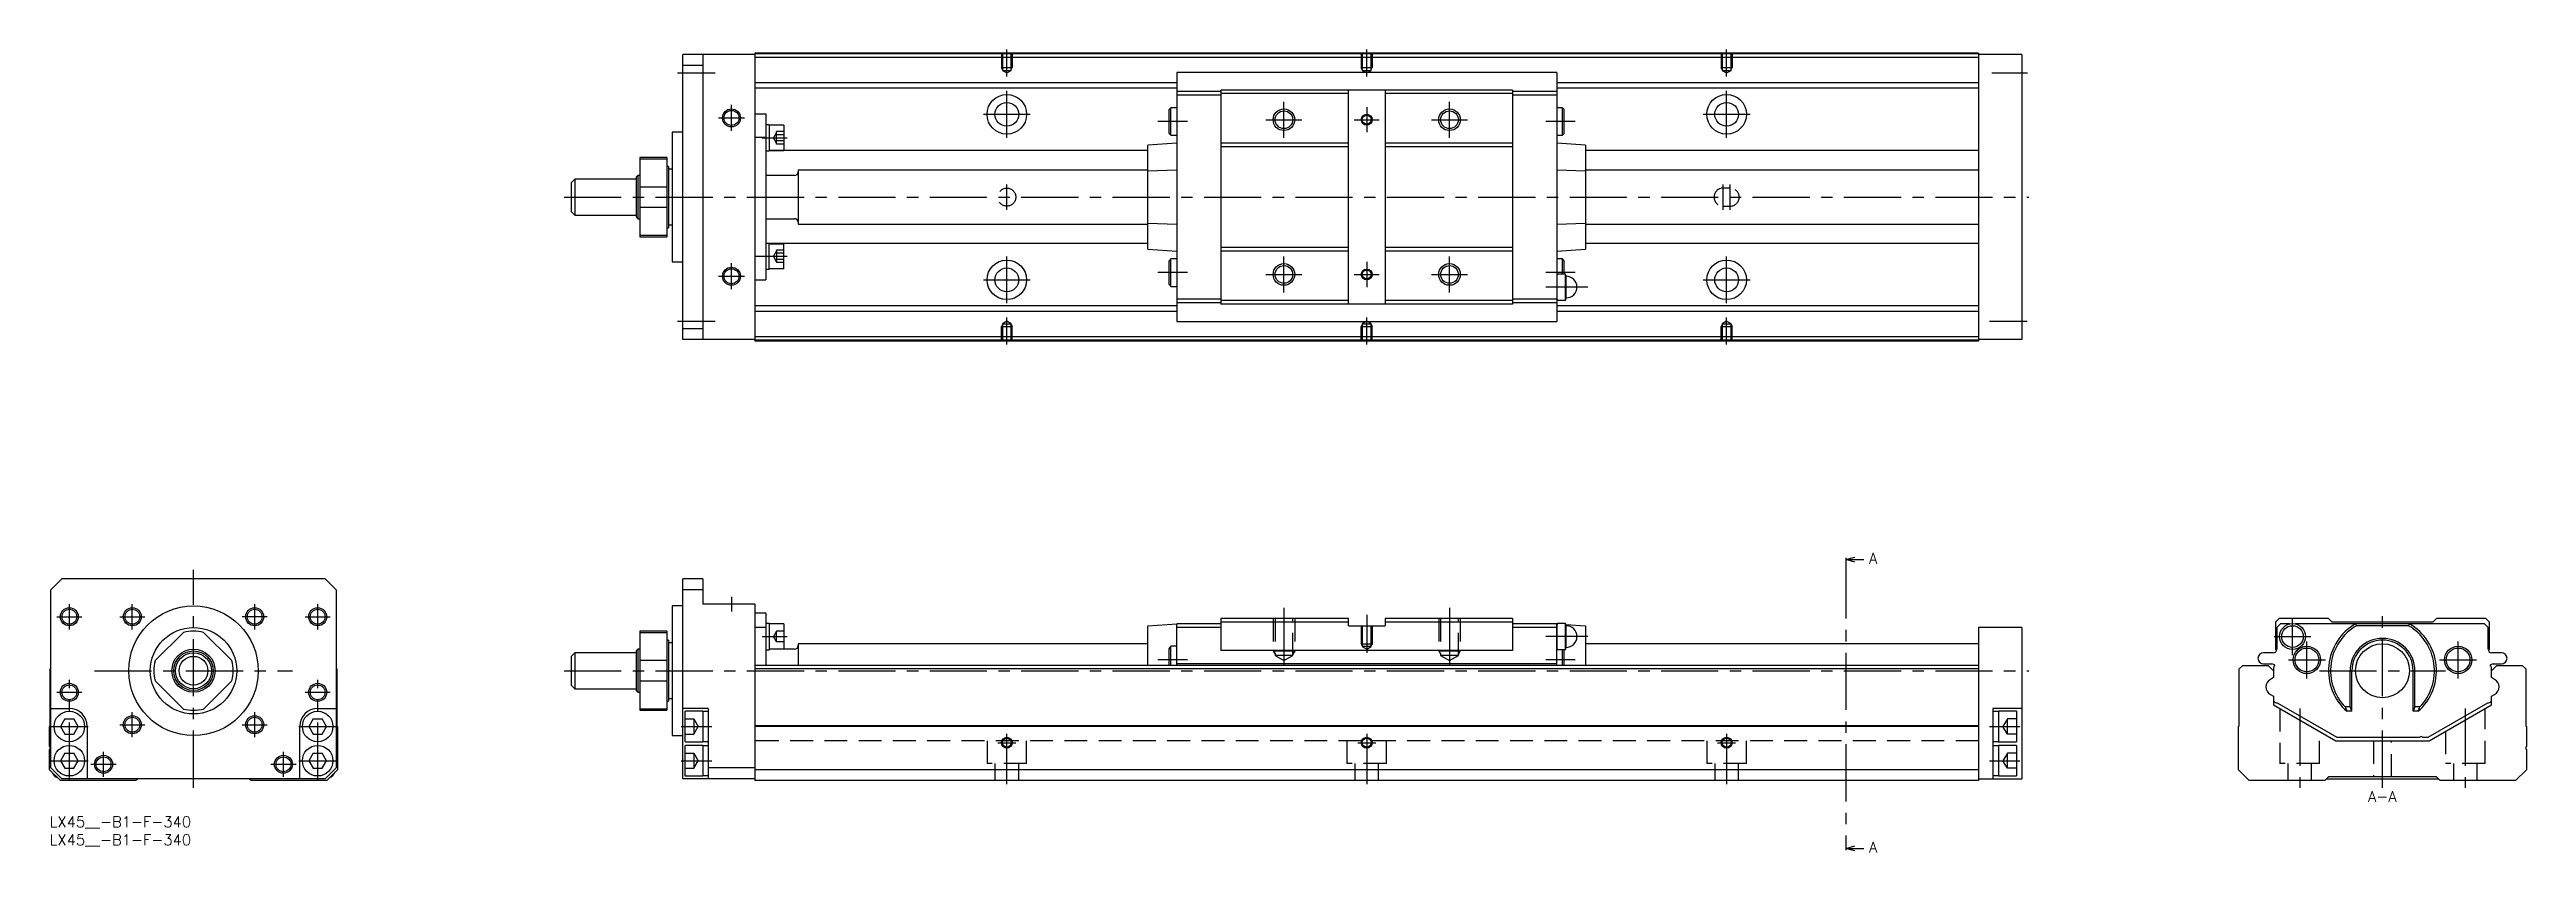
# Model space of a CAD drawing. Extents: x 0 to 688, y -10 to 213.
import ezdxf

# ---------------------------------------------------------------- set-up
doc = ezdxf.new("R2010")
doc.units = 0
doc.header["$LTSCALE"] = 0.5
doc.linetypes.add('CENTER', pattern=[50.8, 31.75, -6.35, 6.35, -6.35])
doc.linetypes.add('DASHED', pattern=[19.05, 12.7, -6.35])
for name, color, linetype in [('MSM_CENTER', 1, 'CENTER'), ('MSM_CONTINUOUS', 7, 'CONTINUOUS'), ('MSM_DASHED', 4, 'DASHED'), ('MSM_NARROW', 5, 'CONTINUOUS'), ('MSM_PART_NUMBER', 7, 'CONTINUOUS')]:
    doc.layers.add(name, color=color, linetype=linetype)
doc.styles.get("Standard").update_dxf_attribs({"font": 'txt.shx', "height": 3, "bigfont": 'bigfont.shx'})

# ---------------------------------------------------------------- blocks, each defined once
blk = doc.blocks.new('*U22')
at = {"layer": 'MSM_PART_NUMBER'}
blk.add_text('LX45__-B1-F-340', height=3, dxfattribs=at).set_placement((0, -3))
blk = doc.blocks.new('*U23')
at = {"layer": 'MSM_PART_NUMBER'}
blk.add_text('LX45__-B1-F-340', height=3, dxfattribs=at).set_placement((0, -8))

msp = doc.modelspace()

# ---------------------------------------------------------------- linework, layer by layer
at = {"layer": 'MSM_CENTER'}
for p, q in [((174.48, 206.62), (184.98, 206.62)), ((265.98, 205.61), (265.98, 213.12)), ((365.98, 205.61), (365.98, 213.12)), ((465.98, 205.61), (465.98, 213.12)), ((539.65, 206.62), (549.6, 206.62)), ((265.98, 188.62), (265.98, 201.62)), ((465.98, 188.62), (465.98, 201.62)), ((185.85, 194.12), (193.1, 194.12)), ((189.48, 190.5), (189.48, 197.75)), ((259.48, 195.12), (272.47, 195.12)), ((316.18, 193.12), (307.97, 193.12)), ((337.98, 193.62), (347.98, 193.62)), ((342.98, 188.62), (342.98, 198.62)), ((362.48, 193.62), (369.48, 193.62)), ((365.98, 197.12), (365.98, 190.12)), ((383.98, 193.62), (393.98, 193.62)), ((388.98, 188.62), (388.98, 198.62)), ((423.88, 193.12), (415.78, 193.12)), ((459.48, 195.12), (472.48, 195.12)), ((197.98, 188.58), (204.98, 188.58)), ((142.98, 172.12), (549.98, 172.12)), ((265.98, 168.62), (265.98, 175.62)), ((464.98, 168.62), (464.98, 175.62)), ((466.98, 168.62), (466.98, 175.62)), ((189.48, 146.5), (189.48, 153.75)), ((197.98, 155.67), (204.98, 155.67)), ((265.98, 142.62), (265.98, 155.62)), ((342.98, 145.62), (342.98, 155.62)), ((365.98, 154.12), (365.98, 147.12)), ((388.98, 145.62), (388.98, 155.62)), ((465.98, 142.62), (465.98, 155.62)), ((185.85, 150.12), (193.1, 150.12)), ((259.48, 149.12), (272.48, 149.12)), ((316.18, 151.12), (307.97, 151.12)), ((337.98, 150.62), (347.98, 150.62)), ((362.48, 150.62), (369.48, 150.62)), ((383.98, 150.62), (393.98, 150.62)), ((423.88, 151.12), (415.78, 151.12)), ((427.38, 147.12), (415.78, 147.12)), ((459.48, 149.12), (472.48, 149.12)), ((265.98, 131.12), (265.98, 138.63)), ((365.98, 131.12), (365.98, 138.63)), ((465.98, 131.12), (465.98, 138.63)), ((174.48, 137.62), (184.98, 137.62)), ((538.98, 137.62), (549.48, 137.62)), ((499.14, 70.87), (499.14, -8.37)), ((40, 8), (40, 68.5)), ((2, 55.5), (9, 55.5)), ((5.5, 52), (5.5, 59)), ((19.5, 55.5), (26.5, 55.5)), ((23, 52), (23, 59)), ((60.5, 55.5), (53.5, 55.5)), ((57, 52), (57, 59)), ((71, 55.5), (78, 55.5)), ((74.5, 52), (74.5, 59)), ((189.48, 61), (189.48, 57)), ((342.98, 58), (342.98, 40.3)), ((365.98, 56), (365.98, 45.5)), ((388.98, 58), (388.98, 40.3)), ((623.21, 44.87), (623.21, 55.13)), ((648.21, 8), (648.21, 56)), ((197.98, 50), (204.98, 50)), ((427.38, 50), (415.78, 50)), ((618.09, 50), (628.34, 50)), ((627.21, 38.37), (627.21, 48.63)), ((669.21, 38.37), (669.21, 48.63)), ((316.18, 43.5), (307.97, 43.5)), ((423.88, 43.5), (415.78, 43.5)), ((622.09, 43.5), (632.34, 43.5)), ((664.09, 43.5), (674.34, 43.5)), ((2, 34.5), (9, 34.5)), ((5.5, 10.25), (5.5, 38)), ((12.5, 40.5), (67.5, 40.5)), ((71, 34.5), (78, 34.5)), ((74.5, 10.25), (74.5, 38)), ((142.98, 40.5), (549.98, 40.5)), ((630.71, 40.5), (665.71, 40.5)), ((23, 22), (23, 29)), ((57, 22), (57, 29)), ((625.21, 29.97), (625.21, 8)), ((671.21, 29.97), (671.21, 8)), ((0.25, 25), (10.75, 25)), ((19.5, 25.5), (26.5, 25.5)), ((53.5, 25.5), (60.5, 25.5)), ((69.25, 25), (79.75, 25)), ((175.48, 25), (183.98, 25)), ((265.98, 9), (265.98, 23)), ((365.98, 23), (365.98, 9)), ((465.98, 23), (465.98, 9)), ((538.98, 25), (547.48, 25)), ((0.25, 15.5), (10.75, 15.5)), ((11.5, 14.5), (18.5, 14.5)), ((15, 11), (15, 18)), ((61.5, 14.5), (68.5, 14.5)), ((65, 11), (65, 18)), ((69.25, 15.5), (79.75, 15.5)), ((175.48, 15.5), (183.98, 15.5)), ((263.48, 20.5), (268.48, 20.5)), ((363.48, 20.5), (368.48, 20.5)), ((463.48, 20.5), (468.48, 20.5)), ((538.98, 15.5), (547.48, 15.5))]:
    msp.add_line(p, q, dxfattribs=at)
at = {"layer": 'MSM_CONTINUOUS'}
for p, q in [((195.98, 211.72), (175.98, 211.72)), ((175.98, 132.52), (175.98, 211.72)), ((181.48, 208.72), (175.98, 208.72)), ((181.48, 211.72), (181.48, 132.52)), ((535.98, 212.12), (195.98, 212.12)), ((195.98, 212.12), (195.98, 132.12)), ((535.98, 211.92), (195.98, 211.92)), ((535.98, 210.92), (195.98, 210.92)), ((418.78, 206.72), (313.18, 206.72)), ((313.18, 206.72), (313.18, 137.52)), ((418.78, 206.72), (418.78, 137.52)), ((535.98, 212.12), (535.98, 132.12)), ((547.98, 211.72), (535.98, 211.72)), ((547.98, 211.72), (547.98, 132.52)), ((313.18, 203.87), (195.98, 203.87)), ((313.18, 202.37), (195.98, 202.37)), ((325.48, 201.47), (313.18, 201.47)), ((325.48, 200.47), (313.18, 200.47)), ((406.48, 201.87), (325.48, 201.87)), ((325.48, 201.87), (325.48, 142.37)), ((360.88, 200.87), (325.48, 200.87)), ((360.88, 142.37), (360.88, 201.87)), ((371.08, 201.87), (371.08, 142.37)), ((406.48, 200.87), (371.08, 200.87)), ((406.48, 201.87), (406.48, 142.37)), ((418.78, 201.47), (406.48, 201.47)), ((418.78, 200.47), (406.48, 200.47)), ((535.98, 203.87), (418.78, 203.87)), ((535.98, 202.37), (418.78, 202.37)), ((198.98, 195.12), (195.98, 195.12)), ((198.98, 195.12), (198.98, 149.12)), ((311.58, 196.92), (311.08, 196.42)), ((311.08, 189.82), (311.08, 196.42)), ((311.58, 189.32), (311.58, 196.92)), ((313.18, 196.92), (311.58, 196.92)), ((420.38, 196.92), (418.78, 196.92)), ((420.88, 196.42), (420.38, 196.92)), ((420.38, 189.32), (420.38, 196.92)), ((420.88, 189.82), (420.88, 196.42)), ((172.98, 190.12), (172.98, 154.12)), ((175.98, 190.12), (172.98, 190.12)), ((198.98, 188.65), (195.98, 188.65)), ((199.98, 192.23), (198.98, 192.23)), ((199.98, 192.23), (199.98, 184.93)), ((203.98, 192.08), (199.98, 192.08)), ((203.98, 192.08), (203.98, 185.08)), ((313.18, 187.12), (305.18, 186.57)), ((305.18, 157.68), (305.18, 186.57)), ((311.08, 189.82), (311.58, 189.32)), ((311.58, 189.32), (313.18, 189.32)), ((360.88, 187.12), (325.48, 187.12)), ((360.88, 186.12), (325.48, 186.12)), ((406.48, 187.12), (371.08, 187.12)), ((406.48, 186.12), (371.08, 186.12)), ((418.78, 189.32), (420.38, 189.32)), ((426.78, 186.57), (418.78, 187.12)), ((420.38, 189.32), (420.88, 189.82)), ((426.78, 186.57), (426.78, 157.68)), ((171.48, 183.12), (163.98, 183.12)), ((163.98, 183.12), (163.98, 161.12)), ((163.98, 182.76), (171.48, 182.76)), ((171.48, 183.12), (171.48, 161.12)), ((171.98, 180.62), (171.48, 180.62)), ((171.98, 180.62), (171.98, 163.62)), ((172.98, 179.87), (171.98, 179.87)), ((198.98, 184.93), (199.98, 184.93)), ((199.98, 185.08), (203.98, 185.08)), ((305.18, 185.05), (199.98, 185.05)), ((207.98, 179.62), (207.98, 164.62)), ((305.18, 179.62), (207.98, 179.62)), ((313.18, 179.61), (305.18, 179.36)), ((426.78, 179.36), (418.78, 179.61)), ((535.98, 185.05), (426.78, 185.05)), ((535.98, 179.62), (426.78, 179.62)), ((145.98, 177.12), (144.98, 176.12)), ((144.98, 176.12), (144.98, 168.12)), ((162.98, 177.12), (145.98, 177.12)), ((145.98, 177.12), (145.98, 167.12)), ((163.48, 178.12), (162.98, 177.62)), ((162.98, 177.62), (162.98, 166.62)), ((163.98, 178.12), (163.48, 178.12)), ((163.48, 178.12), (163.48, 166.12)), ((171.48, 174.92), (163.98, 174.92)), ((206.98, 178.12), (198.98, 178.12)), ((144.98, 168.12), (145.98, 167.12)), ((145.98, 167.12), (162.98, 167.12)), ((162.98, 166.62), (163.48, 166.12)), ((163.48, 166.12), (163.98, 166.12)), ((163.98, 169.33), (171.48, 169.33)), ((198.98, 166.12), (206.98, 166.12)), ((171.48, 161.49), (163.98, 161.49)), ((163.98, 161.12), (171.48, 161.12)), ((171.48, 163.62), (171.98, 163.62)), ((171.98, 164.37), (172.98, 164.37)), ((198.98, 159.32), (199.98, 159.32)), ((199.98, 152.02), (199.98, 159.32)), ((305.18, 159.2), (199.98, 159.2)), ((199.98, 159.17), (203.98, 159.17)), ((203.98, 152.17), (203.98, 159.17)), ((207.98, 164.62), (305.18, 164.62)), ((305.18, 164.89), (313.18, 164.64)), ((418.78, 164.64), (426.78, 164.89)), ((426.78, 164.62), (535.98, 164.62)), ((535.98, 159.2), (426.78, 159.2)), ((172.98, 154.12), (175.98, 154.12)), ((198.98, 155.6), (195.98, 155.6)), ((199.98, 152.02), (198.98, 152.02)), ((203.98, 152.17), (199.98, 152.17)), ((305.18, 157.68), (313.18, 157.12)), ((311.58, 154.92), (311.08, 154.42)), ((311.08, 147.82), (311.08, 154.42)), ((311.58, 147.32), (311.58, 154.92)), ((313.18, 154.92), (311.58, 154.92)), ((360.88, 158.12), (325.48, 158.12)), ((360.88, 157.12), (325.48, 157.12)), ((406.48, 158.12), (371.08, 158.12)), ((406.48, 157.12), (371.08, 157.12)), ((418.78, 157.12), (426.78, 157.68)), ((420.38, 154.92), (418.78, 154.92)), ((420.88, 154.42), (420.38, 154.92)), ((420.38, 150.72), (420.38, 154.92)), ((420.88, 150.72), (420.88, 154.42)), ((195.98, 149.12), (198.98, 149.12)), ((311.08, 147.82), (311.58, 147.32)), ((311.58, 147.32), (313.18, 147.32)), ((418.94, 150.72), (418.78, 150.12)), ((418.94, 143.52), (418.94, 150.72)), ((421.22, 150.72), (418.94, 150.72)), ((421.22, 143.52), (421.22, 150.72)), ((421.38, 150.12), (421.22, 150.72)), ((421.38, 144.12), (421.38, 150.12)), ((313.18, 141.87), (195.98, 141.87)), ((313.18, 140.37), (195.98, 140.37)), ((325.48, 143.77), (313.18, 143.77)), ((325.48, 142.77), (313.18, 142.77)), ((360.88, 143.37), (325.48, 143.37)), ((406.48, 142.37), (325.48, 142.37)), ((406.48, 143.37), (371.08, 143.37)), ((418.78, 143.77), (406.48, 143.77)), ((418.78, 142.77), (406.48, 142.77)), ((418.78, 144.12), (418.94, 143.52)), ((535.98, 141.87), (418.78, 141.87)), ((535.98, 140.37), (418.78, 140.37)), ((418.94, 143.52), (421.22, 143.52)), ((421.22, 143.52), (421.38, 144.12)), ((181.48, 135.52), (175.98, 135.52)), ((195.98, 132.52), (175.98, 132.52)), ((535.98, 133.32), (195.98, 133.32)), ((535.98, 132.32), (195.98, 132.32)), ((535.98, 132.12), (195.98, 132.12)), ((313.18, 137.52), (418.78, 137.52)), ((547.98, 132.52), (535.98, 132.52)), ((499.14, 71.37), (501.64, 72.04)), ((499.14, 71.87), (499.14, 70.87)), ((499.14, 71.37), (504.14, 71.37)), ((501.64, 70.7), (499.14, 71.37)), ((3.4, 66), (0.4, 63)), ((0.4, 13.5), (0.4, 63)), ((76.6, 66), (3.4, 66)), ((79.6, 63), (76.6, 66)), ((79.6, 63), (79.6, 13.5)), ((181.48, 66), (175.98, 66)), ((175.98, 10.5), (175.98, 66)), ((181.48, 63), (175.98, 63)), ((181.48, 66), (181.48, 59)), ((175.98, 58.5), (172.98, 58.5)), ((172.98, 58.5), (172.98, 22.5)), ((195.98, 59), (181.48, 59)), ((195.98, 59), (195.98, 10)), ((198.98, 56.5), (195.98, 56.5)), ((198.98, 56.5), (198.98, 42)), ((37.2, 51.14), (29.36, 43.3)), ((50.64, 43.3), (42.8, 51.14)), ((171.48, 51.5), (163.98, 51.5)), ((163.98, 51.5), (163.98, 29.5)), ((163.98, 51.14), (171.48, 51.14)), ((171.48, 51.5), (171.48, 29.5)), ((171.98, 49), (171.48, 49)), ((171.98, 49), (171.98, 32)), ((172.98, 48.25), (171.98, 48.25)), ((198.98, 52.5), (195.98, 52.5)), ((199.98, 53.65), (198.98, 53.65)), ((199.98, 53.65), (199.98, 46.35)), ((203.98, 53.5), (199.98, 53.5)), ((203.98, 53.5), (203.98, 46.5)), ((305.18, 53), (313.18, 53.5)), ((305.18, 42), (305.18, 53)), ((325.48, 53.5), (313.18, 53.5)), ((313.18, 42), (313.18, 53.5)), ((325.48, 52.5), (313.18, 52.5)), ((360.88, 55), (325.48, 55)), ((325.48, 55), (325.48, 46.15)), ((360.88, 54), (325.48, 54)), ((360.88, 53), (360.88, 55)), ((360.88, 53), (371.08, 53)), ((371.08, 55), (371.08, 53)), ((406.48, 55), (371.08, 55)), ((406.48, 54), (371.08, 54)), ((406.48, 55), (406.48, 46.15)), ((418.78, 53.5), (406.48, 53.5)), ((418.78, 52.5), (406.48, 52.5)), ((418.94, 53.6), (418.78, 53)), ((418.78, 53.5), (418.91, 53.49)), ((418.78, 42), (418.78, 53.5)), ((418.94, 46.4), (418.94, 53.6)), ((421.22, 53.6), (418.94, 53.6)), ((421.38, 53), (421.22, 53.6)), ((421.22, 46.4), (421.22, 53.6)), ((421.29, 53.34), (426.78, 53)), ((421.38, 47), (421.38, 53)), ((426.78, 53), (426.78, 42)), ((547.98, 52.5), (535.98, 52.5)), ((535.98, 52.5), (535.98, 10)), ((547.98, 52.5), (547.98, 10.5)), ((619.46, 55), (618.46, 54)), ((618.46, 54), (618.46, 46.62)), ((619.86, 53.5), (618.86, 52.5)), ((618.86, 52.5), (618.86, 46.5)), ((633.21, 55), (619.46, 55)), ((622.37, 53.5), (619.86, 53.5)), ((676.56, 53.5), (624.06, 53.5)), ((634.21, 54), (633.21, 55)), ((662.21, 54), (634.21, 54)), ((640.73, 53.5), (640.98, 53)), ((655.44, 53), (640.98, 53)), ((655.44, 53), (655.7, 53.5)), ((663.21, 55), (662.21, 54)), ((676.96, 55), (663.21, 55)), ((677.56, 52.5), (676.56, 53.5)), ((677.96, 54), (676.96, 55)), ((677.56, 46.5), (677.56, 52.5)), ((677.96, 46.62), (677.96, 54)), ((145.98, 45.5), (144.98, 44.5)), ((144.98, 44.5), (144.98, 36.5)), ((162.98, 45.5), (145.98, 45.5)), ((145.98, 45.5), (145.98, 35.5)), ((163.48, 46.5), (162.98, 46)), ((162.98, 46), (162.98, 35)), ((163.98, 46.5), (163.48, 46.5)), ((163.48, 46.5), (163.48, 34.5)), ((171.48, 43.3), (163.98, 43.3)), ((535.98, 42), (195.98, 42)), ((198.98, 46.35), (199.98, 46.35)), ((206.98, 46.5), (199.98, 46.5)), ((207.98, 48), (207.98, 42)), ((305.18, 48), (207.98, 48)), ((311.58, 47.3), (311.08, 46.8)), ((311.08, 42), (311.08, 46.8)), ((311.58, 42), (311.58, 47.3)), ((313.18, 47.3), (311.58, 47.3)), ((418.78, 42.4), (313.18, 42.4)), ((406.48, 46.15), (325.48, 46.15)), ((418.78, 47), (418.94, 46.4)), ((418.94, 46.4), (421.22, 46.4)), ((420.38, 42), (420.38, 46.4)), ((420.88, 42), (420.88, 46.4)), ((421.22, 46.4), (421.38, 47)), ((535.98, 48), (426.78, 48)), ((608.41, 41), (609.41, 42)), ((609.41, 42), (616.46, 42)), ((617.86, 45.5), (615.16, 45.5)), ((615.16, 42.4), (617.46, 42.4)), ((616.46, 42), (617.96, 40.5)), ((678.46, 40.5), (679.96, 42)), ((681.26, 45.5), (678.56, 45.5)), ((678.96, 42.4), (681.26, 42.4)), ((679.96, 42), (687.01, 42)), ((687.01, 42), (688.01, 41)), ((0.2, 41), (0.4, 41.2)), ((0.2, 25.2), (0.2, 41)), ((29.36, 37.7), (37.2, 29.86)), ((42.8, 29.86), (50.64, 37.7)), ((79.6, 41.2), (79.8, 41)), ((79.8, 41), (79.8, 25.2)), ((144.98, 36.5), (145.98, 35.5)), ((145.98, 35.5), (162.98, 35.5)), ((162.98, 35), (163.48, 34.5)), ((163.48, 34.5), (163.98, 34.5)), ((163.98, 37.7), (171.48, 37.7)), ((535.98, 41), (195.98, 41)), ((608.41, 25.2), (608.41, 41)), ((617.96, 38.61), (617.07, 38.1)), ((617.91, 41.2), (617.91, 40.55)), ((617.96, 40.5), (617.96, 38.61)), ((639.21, 30.44), (639.21, 40.5)), ((639.71, 29.22), (639.71, 40.5)), ((656.71, 29.22), (656.71, 40.5)), ((657.21, 30.44), (657.21, 40.5)), ((678.46, 38.61), (678.46, 40.5)), ((679.36, 38.1), (678.46, 38.61)), ((678.51, 40.55), (678.51, 41.2)), ((688.01, 41), (688.01, 25.2)), ((0.4, 30), (5.5, 30)), ((74.5, 30), (79.6, 30)), ((171.48, 29.86), (163.98, 29.86)), ((163.98, 29.5), (171.48, 29.5)), ((171.48, 32), (171.98, 32)), ((171.98, 32.75), (172.98, 32.75)), ((182.98, 30), (175.98, 30)), ((176.48, 29), (176.48, 21)), ((181.48, 29.25), (176.73, 29.25)), ((181.48, 29.25), (181.48, 20.75)), ((182.98, 29.15), (181.48, 29.15)), ((182.98, 30), (182.98, 10.5)), ((539.98, 30), (539.98, 10.5)), ((547.98, 30), (539.98, 30)), ((541.48, 29.15), (539.98, 29.15)), ((546.48, 29.25), (541.48, 29.25)), ((541.48, 29.25), (541.48, 20.75)), ((546.48, 29.25), (546.48, 20.75)), ((617.07, 33.9), (617.96, 33.39)), ((617.96, 33.39), (617.96, 31)), ((617.96, 31), (635.28, 21)), ((618.71, 31.61), (618.91, 31.61)), ((618.91, 31.61), (635.55, 22)), ((639.21, 30.44), (637.85, 30.44)), ((639.71, 29.22), (638.32, 29.22)), ((639.71, 29.22), (639.21, 30.44)), ((657.21, 30.44), (656.71, 29.22)), ((658.1, 29.22), (656.71, 29.22)), ((658.57, 30.44), (657.21, 30.44)), ((660.87, 22), (677.51, 31.61)), ((661.14, 21), (678.46, 31)), ((677.51, 31.61), (677.71, 31.61)), ((678.46, 33.39), (679.36, 33.9)), ((678.46, 31), (678.46, 33.39)), ((0, 25), (0.2, 25.2)), ((0, 19.4), (0, 25)), ((4.27, 27.12), (3.05, 25)), ((3.05, 25), (4.27, 22.88)), ((4.27, 27.12), (6.73, 27.12)), ((4.27, 22.88), (6.73, 22.88)), ((7.95, 25), (6.73, 27.12)), ((6.73, 22.88), (7.95, 25)), ((10.5, 25), (10.5, 10.5)), ((69.5, 10.5), (69.5, 25)), ((73.27, 27.12), (72.05, 25)), ((72.05, 25), (73.27, 22.88)), ((73.27, 27.12), (75.73, 27.12)), ((73.27, 22.88), (75.73, 22.88)), ((76.95, 25), (75.73, 27.12)), ((75.73, 22.88), (76.95, 25)), ((79.8, 25.2), (80, 25)), ((80, 25), (80, 13)), ((172.98, 22.5), (175.98, 22.5)), ((176.73, 20.75), (181.48, 20.75)), ((181.48, 20.85), (182.98, 20.85)), ((535.98, 25.2), (195.98, 25.2)), ((535.98, 25), (195.98, 25)), ((539.98, 20.85), (541.48, 20.85)), ((541.48, 20.75), (546.48, 20.75)), ((608.21, 25), (608.41, 25.2)), ((608.21, 13), (608.21, 25)), ((635.28, 21), (661.14, 21)), ((635.55, 22), (658.56, 22)), ((659.36, 22), (660.87, 22)), ((688.01, 25.2), (688.21, 25)), ((688.21, 25), (688.21, 19.4)), ((0, 13), (0, 18.6)), ((4.27, 17.62), (3.05, 15.5)), ((3.05, 15.5), (4.27, 13.38)), ((4.27, 17.62), (6.73, 17.62)), ((7.95, 15.5), (6.73, 17.62)), ((6.73, 13.38), (7.95, 15.5)), ((73.27, 17.62), (72.05, 15.5)), ((72.05, 15.5), (73.27, 13.38)), ((73.27, 17.62), (75.73, 17.62)), ((76.95, 15.5), (75.73, 17.62)), ((75.73, 13.38), (76.95, 15.5)), ((176.48, 19.5), (176.48, 11.5)), ((181.48, 19.75), (176.73, 19.75)), ((181.48, 19.75), (181.48, 11.25)), ((182.98, 19.65), (181.48, 19.65)), ((541.48, 19.65), (539.98, 19.65)), ((546.48, 19.75), (541.48, 19.75)), ((541.48, 19.75), (541.48, 11.25)), ((546.48, 19.75), (546.48, 11.25)), ((688.21, 18.6), (688.21, 13)), ((3, 10), (0, 13)), ((3.4, 10.5), (0.4, 13.5)), ((24, 10), (3, 10)), ((76.6, 10.5), (3.4, 10.5)), ((4.27, 13.38), (6.73, 13.38)), ((24.5, 10.5), (24, 10)), ((56, 10), (55.5, 10.5)), ((77, 10), (56, 10)), ((73.27, 13.38), (75.73, 13.38)), ((79.6, 13.5), (76.6, 10.5)), ((80, 13), (77, 10)), ((195.98, 10.5), (175.98, 10.5)), ((176.73, 11.25), (181.48, 11.25)), ((181.48, 11.35), (182.98, 11.35)), ((195.98, 13.5), (182.98, 13.5)), ((535.98, 13), (195.98, 13)), ((535.98, 10), (195.98, 10)), ((535.98, 10.5), (547.98, 10.5)), ((539.98, 11.35), (541.48, 11.35)), ((541.48, 11.25), (546.48, 11.25)), ((611.21, 10), (608.21, 13)), ((632.21, 10), (611.21, 10)), ((633.21, 11), (632.21, 10)), ((632.71, 10.5), (663.71, 10.5)), ((663.21, 11), (633.21, 11)), ((664.21, 10), (663.21, 11)), ((685.21, 10), (664.21, 10)), ((688.21, 13), (685.21, 10)), ((499.14, -8.87), (501.64, -8.2)), ((499.14, -8.37), (499.14, -9.37)), ((499.14, -8.87), (504.14, -8.87)), ((501.64, -9.54), (499.14, -8.87))]:
    msp.add_line(p, q, dxfattribs=at)
for centre, radius in [((265.98, 195.12), 5.5), ((465.98, 195.12), 5.5), ((189.48, 194.12), 2.07), ((265.98, 195.12), 3.3), ((342.98, 193.62), 2.46), ((365.98, 193.62), 1.23), ((388.98, 193.62), 2.46), ((465.98, 195.12), 3.3), ((189.48, 150.12), 2.07), ((265.98, 149.12), 5.5), ((265.98, 149.12), 3.3), ((342.98, 150.62), 2.46), ((365.98, 150.62), 1.23), ((388.98, 150.62), 2.46), ((465.98, 149.12), 5.5), ((465.98, 149.12), 3.3), ((5.5, 55.5), 2.07), ((23, 55.5), 2.07), ((40, 40.5), 18), ((57, 55.5), 2.07), ((74.5, 55.5), 2.07), ((40, 40.5), 12), ((623.21, 50), 3.6), ((623.21, 50), 3), ((40, 40.5), 6), ((40, 40.5), 5.5), ((40, 40.5), 5), ((40, 40.5), 4), ((627.21, 43.5), 3.8), ((627.21, 43.5), 3.3), ((648.21, 40.5), 7.5), ((669.21, 43.5), 3.8), ((669.21, 43.5), 3.3), ((5.5, 34.5), 2.07), ((74.5, 34.5), 2.07), ((5.5, 25), 4.25), ((23, 25.5), 2.07), ((57, 25.5), 2.07), ((74.5, 25), 4.25), ((265.98, 20.5), 1.23), ((365.98, 20.5), 1.23), ((465.98, 20.5), 1.23), ((5.5, 15.5), 4.25), ((15, 14.5), 2.07), ((65, 14.5), 2.07), ((74.5, 15.5), 4.25)]:
    msp.add_circle(centre, radius, dxfattribs=at)
for centre, radius, start, end in [((206.98, 179.12), 1, 270, 0), ((206.98, 165.12), 1, 0, 90), ((421.38, 147.12), 3, 270, 90), ((40, 40.5), 11, 75.27264, 104.72736), ((421.38, 50), 3, 270, 90), ((648.21, 40.5), 15, 119.92643, 228.76392), ((648.21, 40.5), 14.44, 120.05097, 224.15139), ((648.21, 40.5), 9, 0, 180), ((648.21, 40.5), 8.5, 0, 180), ((648.21, 40.5), 14.44, 315.84861, 59.94903), ((648.21, 40.5), 15, 311.23608, 60.07357), ((40, 40.5), 11, 165.27264, 194.72736), ((40, 40.5), 11, 345.27264, 14.72736), ((206.98, 47.5), 1, 270, 0), ((615.16, 43.95), 1.55, 90, 270), ((617.46, 41.4), 1, 30.09191, 90), ((617.86, 46.5), 1, 270, 0), ((618.71, 41.2), 0.8, 118.74892, 180), ((618.96, 46.62), 0.5, 180, 251.07258), ((678.56, 46.5), 1, 180, 270), ((677.46, 46.62), 0.5, 289.00551, 0), ((678.96, 41.4), 1, 90, 149.90809), ((677.71, 41.2), 0.8, 0, 61.25108), ((681.26, 43.95), 1.55, 270, 90), ((618.37, 35.85), 2.6, 120.00003, 176.58933), ((618.37, 36.15), 2.6, 183.41067, 239.99996), ((678.06, 35.85), 2.6, 3.41067, 59.99996), ((678.06, 36.15), 2.6, 300.00004, 356.58933), ((5.5, 25), 5, 0, 90), ((40, 40.5), 11, 255.27264, 284.72736), ((74.5, 25), 5, 90, 180), ((176.73, 29), 0.25, 90, 180), ((618.71, 32.41), 0.8, 200.37237, 270), ((650.44, 34.62), 13.26, 198.36858, 204.03004), ((645.92, 34.65), 13.33, 335.98509, 341.61629), ((677.71, 32.41), 0.8, 270, 339.63587), ((176.73, 21), 0.25, 180, 270), ((658.96, 21.7), 0.5, 36.8699, 143.1301), ((-0.3, 19), 0.5, 306.8699, 53.1301), ((176.73, 19.5), 0.25, 90, 180), ((688.51, 19), 0.5, 126.8699, 233.1301), ((3.4, 13.5), 3, 201.81505, 248.18495), ((76.6, 13.5), 3, 291.81368, 338.18632), ((176.73, 11.5), 0.25, 180, 270)]:
    msp.add_arc(centre, radius, start, end, dxfattribs=at)
at = {"layer": 'MSM_DASHED'}
for p, q in [((264.48, 212.12), (264.48, 208.12)), ((264.48, 208.12), (267.48, 208.12)), ((264.75, 207.66), (264.48, 208.12)), ((264.75, 212.12), (264.75, 207.32)), ((264.75, 207.32), (265.98, 206.61)), ((264.75, 207.32), (267.21, 207.32)), ((265.98, 206.61), (267.21, 207.32)), ((267.21, 207.32), (267.21, 212.12)), ((267.21, 207.66), (267.48, 208.12)), ((267.48, 212.12), (267.48, 208.12)), ((364.48, 212.12), (364.48, 208.12)), ((364.48, 208.12), (367.48, 208.12)), ((364.75, 207.66), (364.48, 208.12)), ((364.75, 212.12), (364.75, 207.32)), ((364.75, 207.32), (365.79, 206.72)), ((364.75, 207.32), (367.21, 207.32)), ((366.17, 206.72), (367.21, 207.32)), ((367.21, 207.32), (367.21, 212.12)), ((367.21, 207.66), (367.48, 208.12)), ((367.48, 212.12), (367.48, 208.12)), ((464.48, 212.12), (464.48, 208.12)), ((464.48, 208.12), (467.48, 208.12)), ((464.75, 207.66), (464.48, 208.12)), ((464.75, 212.12), (464.75, 207.32)), ((464.75, 207.32), (465.98, 206.61)), ((464.75, 207.32), (467.21, 207.32)), ((465.98, 206.61), (467.21, 207.32)), ((467.21, 207.32), (467.21, 212.12)), ((467.21, 207.66), (467.48, 208.12)), ((467.48, 212.12), (467.48, 208.12)), ((201.98, 190.08), (201.11, 188.58)), ((201.98, 187.08), (201.11, 188.58)), ((201.98, 186.85), (201.98, 190.31)), ((203.98, 190.31), (201.98, 190.31)), ((203.98, 189.45), (201.98, 189.45)), ((203.98, 187.71), (201.98, 187.71)), ((203.98, 186.85), (201.98, 186.85)), ((466.98, 174.62), (464.98, 174.62)), ((464.98, 169.62), (466.98, 169.62)), ((201.98, 157.17), (201.11, 155.67)), ((201.98, 154.17), (201.11, 155.67)), ((201.98, 157.4), (201.98, 153.94)), ((203.98, 157.4), (201.98, 157.4)), ((203.98, 156.54), (201.98, 156.54)), ((203.98, 154.8), (201.98, 154.8)), ((203.98, 153.94), (201.98, 153.94)), ((264.75, 136.59), (264.48, 136.12)), ((264.48, 132.12), (264.48, 136.12)), ((264.48, 136.12), (267.48, 136.12)), ((265.98, 137.63), (264.75, 136.92)), ((264.75, 136.92), (264.75, 132.12)), ((264.75, 136.92), (267.21, 136.92)), ((267.21, 136.92), (265.98, 137.63)), ((267.21, 132.12), (267.21, 136.92)), ((267.21, 136.59), (267.48, 136.12)), ((267.48, 132.12), (267.48, 136.12)), ((364.75, 136.59), (364.48, 136.12)), ((364.48, 132.12), (364.48, 136.12)), ((364.48, 136.12), (367.48, 136.12)), ((365.79, 137.52), (364.75, 136.92)), ((364.75, 136.92), (364.75, 132.12)), ((364.75, 136.92), (367.21, 136.92)), ((367.21, 136.92), (366.17, 137.52)), ((367.21, 132.12), (367.21, 136.92)), ((367.21, 136.59), (367.48, 136.12)), ((367.48, 132.12), (367.48, 136.12)), ((464.75, 136.59), (464.48, 136.12)), ((464.48, 132.12), (464.48, 136.12)), ((464.48, 136.12), (467.48, 136.12)), ((465.98, 137.63), (464.75, 136.92)), ((464.75, 136.92), (464.75, 132.12)), ((464.75, 136.92), (467.21, 136.92)), ((467.21, 136.92), (465.98, 137.63)), ((467.21, 132.12), (467.21, 136.92)), ((467.21, 136.59), (467.48, 136.12)), ((467.48, 132.12), (467.48, 136.12)), ((201.98, 51.5), (201.11, 50)), ((201.98, 48.5), (201.11, 50)), ((201.98, 48.5), (201.98, 51.5)), ((203.98, 51.5), (201.98, 51.5)), ((201.98, 50), (203.98, 50)), ((203.98, 48.5), (201.98, 48.5)), ((339.98, 55), (339.98, 46)), ((340.52, 55), (340.52, 44.72)), ((345.44, 44.72), (345.44, 55)), ((345.98, 55), (345.98, 46)), ((364.48, 53), (364.48, 48)), ((364.75, 53), (364.75, 47.21)), ((367.21, 47.21), (367.21, 53)), ((367.48, 53), (367.48, 48)), ((385.98, 55), (385.98, 46)), ((386.52, 55), (386.52, 44.72)), ((391.44, 44.72), (391.44, 55)), ((391.98, 55), (391.98, 46)), ((339.98, 46), (340.52, 45.06)), ((339.98, 46), (345.98, 46)), ((345.44, 44.72), (340.52, 44.72)), ((340.52, 44.72), (342.98, 43.3)), ((342.98, 43.3), (345.44, 44.72)), ((345.98, 46), (345.44, 45.06)), ((364.48, 48), (367.48, 48)), ((364.48, 48), (364.75, 47.53)), ((364.75, 47.21), (365.98, 46.5)), ((367.21, 47.21), (364.75, 47.21)), ((365.98, 46.5), (367.21, 47.21)), ((367.48, 48), (367.21, 47.53)), ((385.98, 46), (391.98, 46)), ((385.98, 46), (386.52, 45.06)), ((386.52, 44.72), (388.98, 43.3)), ((391.44, 44.72), (386.52, 44.72)), ((388.98, 43.3), (391.44, 44.72)), ((391.98, 46), (391.44, 45.06)), ((619.71, 29.99), (619.71, 14.7)), ((676.71, 14.7), (676.71, 29.99)), ((176.48, 27.12), (178.98, 27.12)), ((176.48, 25), (178.98, 25)), ((176.48, 22.88), (178.98, 22.88)), ((178.98, 27.12), (178.98, 22.88)), ((178.98, 27.12), (180.21, 25)), ((178.98, 22.88), (180.21, 25)), ((535.98, 25.2), (195.98, 25.2)), ((535.98, 25), (195.98, 25)), ((535.98, 21), (195.98, 21)), ((260.48, 21), (260.48, 14.7)), ((271.48, 14.7), (271.48, 21)), ((360.48, 21), (360.48, 14.7)), ((371.48, 14.7), (371.48, 21)), ((460.48, 21), (460.48, 14.7)), ((471.48, 14.7), (471.48, 21)), ((543.98, 27.12), (542.75, 25)), ((543.98, 22.88), (542.75, 25)), ((546.48, 27.12), (543.98, 27.12)), ((543.98, 22.88), (543.98, 27.12)), ((543.98, 25), (546.48, 25)), ((546.48, 22.88), (543.98, 22.88)), ((630.71, 14.7), (630.71, 23.64)), ((645.71, 21), (645.71, 11)), ((650.71, 11), (650.71, 21)), ((665.71, 23.64), (665.71, 14.7)), ((176.48, 17.62), (178.98, 17.62)), ((176.48, 15.5), (178.98, 15.5)), ((178.98, 17.62), (180.21, 15.5)), ((178.98, 17.62), (178.98, 13.38)), ((178.98, 13.38), (180.21, 15.5)), ((271.48, 14.7), (260.48, 14.7)), ((262.68, 14.7), (262.68, 10)), ((269.28, 10), (269.28, 14.7)), ((371.48, 14.7), (360.48, 14.7)), ((362.68, 14.7), (362.68, 10)), ((369.28, 10), (369.28, 14.7)), ((471.48, 14.7), (460.48, 14.7)), ((462.68, 14.7), (462.68, 10)), ((469.28, 10), (469.28, 14.7)), ((543.98, 17.62), (542.75, 15.5)), ((543.98, 13.38), (542.75, 15.5)), ((543.98, 13.38), (543.98, 17.62)), ((546.48, 17.62), (543.98, 17.62)), ((543.98, 15.5), (546.48, 15.5)), ((630.71, 14.7), (619.71, 14.7)), ((621.91, 14.7), (621.91, 10)), ((628.51, 10), (628.51, 14.7)), ((676.71, 14.7), (665.71, 14.7)), ((667.91, 14.7), (667.91, 10)), ((674.51, 10), (674.51, 14.7)), ((176.48, 13.38), (178.98, 13.38)), ((546.48, 13.38), (543.98, 13.38))]:
    msp.add_line(p, q, dxfattribs=at)
msp.add_circle((265.98, 172.12), 2.5, dxfattribs=at)
for centre, start, end in [((464.98, 172.12), 90, 270), ((466.98, 172.12), 270, 90)]:
    msp.add_arc(centre, 2.5, start, end, dxfattribs=at)
at = {"layer": 'MSM_NARROW'}
for centre, radius in [((189.48, 194.12), 2.5), ((342.98, 193.62), 3), ((365.98, 193.62), 1.5), ((388.98, 193.62), 3), ((189.48, 150.12), 2.5), ((342.98, 150.62), 3), ((365.98, 150.62), 1.5), ((388.98, 150.62), 3), ((5.5, 55.5), 2.5), ((23, 55.5), 2.5), ((57, 55.5), 2.5), ((74.5, 55.5), 2.5), ((5.5, 34.5), 2.5), ((74.5, 34.5), 2.5), ((23, 25.5), 2.5), ((57, 25.5), 2.5), ((265.98, 20.5), 1.5), ((365.98, 20.5), 1.5), ((465.98, 20.5), 1.5), ((15, 14.5), 2.5), ((65, 14.5), 2.5)]:
    msp.add_circle(centre, radius, dxfattribs=at)

# ---------------------------------------------------------------- block references
at = {"layer": 'MSM_CONTINUOUS'}
for name in ['*U22', '*U23']:
    msp.add_blockref(name, (0, 0), dxfattribs=at)

# ---------------------------------------------------------------- texts
at = {"layer": 'MSM_PART_NUMBER'}
for s, p in [('A', (505.56, 70.24)), ('A-A', (644.21, 4.04)), ('A', (505.56, -10))]:
    msp.add_text(s, height=3, dxfattribs=at).set_placement(p)

doc.saveas('drawing.dxf')
